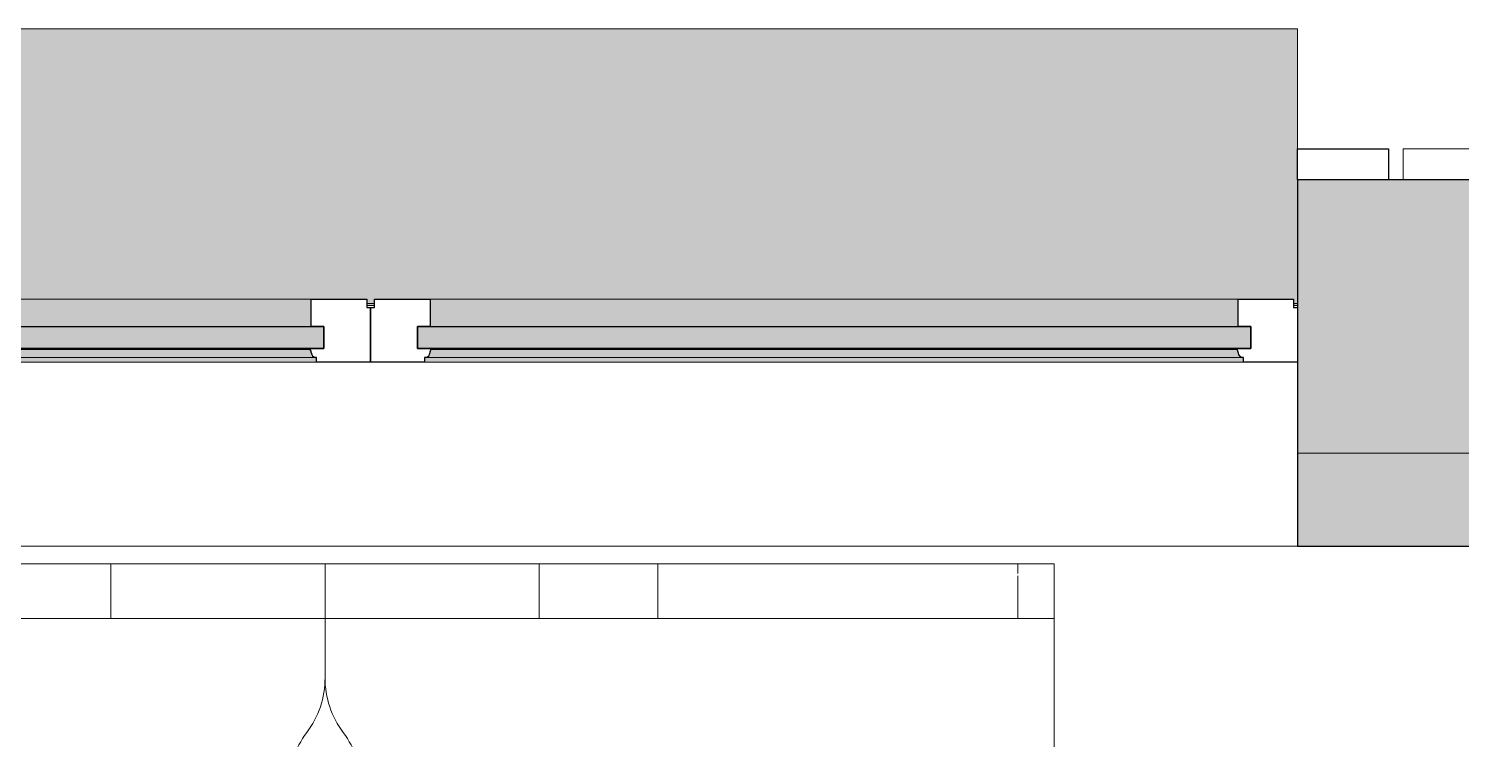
# Model space of a CAD drawing. Header units: millimetres. Extents: x 155927 to 295199, y -4084 to 97293.
# Drawn here: x 200926 to 202498, y 34034 to 34813 of the extents above; entities that cross this region are included whole.
import ezdxf

# ---------------------------------------------------------------- set-up
doc = ezdxf.new("R2010")
doc.units = ezdxf.units.MM
doc.header["$MEASUREMENT"] = 0
for name, color, linetype, lineweight in [('A-GLAZ', 7, 'CONTINUOUS', 9), ('A-GLAZ-CURT', 7, 'CONTINUOUS', 9), ('A-WALL', 7, 'CONTINUOUS', 9), ('A-WALL-PATT', 7, 'CONTINUOUS', 9), ('I-FURN', 8, 'CONTINUOUS', 9), ('I-WALL', 7, 'CONTINUOUS', 9)]:
    doc.layers.add(name, color=color, linetype=linetype, lineweight=lineweight)

msp = doc.modelspace()

# ---------------------------------------------------------------- hatches: boundary and pattern name
at = {"layer": 'A-GLAZ'}
for points in [[(202313.5, 34511.8), (202317.8, 34511.8), (202317.8, 34813.4), (200283.7, 34813.4), (200283.7, 34511.8), (200288, 34511.8), (200288, 34516.5), (201296.5, 34516.5), (201296.5, 34511.8), (201305.2, 34511.8), (201305.2, 34516.5), (202313.5, 34516.5)], [(201235.6, 34486.5), (201235.6, 34516.5), (200348.9, 34516.5), (200348.9, 34486.5), (200961.4, 34486.5)], [(202252.6, 34486.5), (202252.6, 34516.5), (201366, 34516.5), (201366, 34486.5), (202162.1, 34486.5)], [(201249.6, 34462.6), (201249.6, 34486.5), (200334.9, 34486.5), (200334.9, 34462.6), (200961.4, 34462.6)], [(202266.6, 34462.6), (202266.6, 34486.5), (201352.1, 34486.5), (201352.1, 34462.6), (202162.1, 34462.6)], [(201240.1, 34452.6), (201236.7, 34454.9), (201235.4, 34457.5), (200348.7, 34457.5), (200346.9, 34453.8), (200344.4, 34452.6), (201237.8, 34452.6)], [(201235.1, 34457.5), (201235.6, 34458.6), (201234.4, 34461.5), (200350.1, 34461.5), (200348.9, 34457.5), (200961.4, 34457.5)], [(201234.4, 34461.5), (201234.4, 34462.6), (200961.4, 34461.5)], [(202257.1, 34452.6), (202253.7, 34454.9), (202252.4, 34457.5), (201365.8, 34457.5), (201364, 34453.8), (201361.6, 34452.6), (202254.8, 34452.6)], [(202252.6, 34457.5), (202252.6, 34458.6), (202251.4, 34461.5), (201367.3, 34461.5), (201366, 34457.5), (201561.7, 34457.5), (202252.4, 34457.5)], [(202251.4, 34461.5), (202251.4, 34462.6), (202162.1, 34461.5)], [(201240.1, 34447.6), (201241.6, 34447.6), (201241.6, 34452.6), (200342.9, 34452.1), (200342.9, 34447.6), (201239.9, 34447.6)], [(202257.1, 34447.6), (202258.6, 34447.6), (202258.6, 34452.6), (201360, 34452.1), (201360, 34447.6), (202256.9, 34447.6)]]:
    msp.add_hatch(color=256, dxfattribs=at).paths.add_polyline_path(points, flags=0)
h = msp.add_hatch(color=256, dxfattribs=at)
h.paths.add_polyline_path([(202317.8, 34509.7), (202317.8, 34511.8), (202313.5, 34511.8), (202313.5, 34509.7)], flags=0)
h.paths.add_polyline_path([(201301.5, 34509.7), (201305.2, 34509.7), (201305.2, 34511.8), (201296.5, 34511.8), (201296.5, 34509.7)], flags=0)
h.paths.add_polyline_path([(200288, 34509.7), (200288, 34511.8), (200283.7, 34511.8), (200283.7, 34509.7)], flags=0)
at = {"layer": 'A-WALL-PATT'}
h = msp.add_hatch(color=256, dxfattribs=at)
h.paths.add_polyline_path([(231130.8, 34347.6), (231130.8, 34647.6), (229692.8, 34647.6), (229692.8, 34347.6), (230840.8, 34347.6)], flags=0)
h.paths.add_polyline_path([(220908.8, 34347.6), (220908.8, 34647.6), (202317.8, 34647.6), (202317.8, 34347.6), (220172.3, 34347.6)], flags=0)
h.paths.add_polyline_path([(200283.7, 34347.6), (200283.7, 34647.6), (197292.8, 34647.6), (197292.8, 34347.6), (199760.7, 34347.6)], flags=0)
h.paths.add_polyline_path([(194558.8, 34347.6), (194558.8, 34647.6), (192442.8, 34647.6), (192442.8, 34437.6), (192417.8, 34437.6), (192417.8, 34347.6), (193757.3, 34347.6)], flags=0)
h.paths.add_polyline_path([(190808.8, 34347.6), (190808.8, 34437.6), (190783.8, 34437.6), (190783.8, 34647.6), (187318, 34647.6), (187318, 34347.6), (190783.8, 34347.6)], flags=0)
h.paths.add_polyline_path([(185283.8, 34347.6), (185283.8, 34647.6), (166692.8, 34647.6), (166692.8, 34347.6), (184151.8, 34347.6)], flags=0)
h.paths.add_polyline_path([(157908.8, 34347.6), (157908.8, 34647.6), (156760.8, 34647.6), (156760.8, 34347.6), (157736.8, 34347.6)], flags=0)
h = msp.add_hatch(color=256, dxfattribs=at)
h.paths.add_polyline_path([(204125.4, 34245.6), (204125.4, 34347.6), (202317.8, 34347.6), (202317.8, 34245.6), (203362.8, 34245.6)], flags=0)
h.paths.add_polyline_path([(200283.7, 34245.6), (200283.7, 34347.6), (197592, 34347.6), (197592, 34245.6), (199760.7, 34245.6)], flags=0)

# ---------------------------------------------------------------- linework, layer by layer
at = {"layer": 'A-GLAZ'}
for p, q in [((202317.8, 34813.4), (200283.7, 34813.4)), ((202317.8, 34813.4), (202317.8, 34681.6)), ((200348.9, 34516.5), (201235.6, 34516.5)), ((201305.2, 34511.8), (201296.5, 34511.8)), ((201305.2, 34509.7), (201296.5, 34509.7)), ((201366, 34516.5), (202252.6, 34516.5)), ((202317.8, 34511.8), (202313.5, 34511.8)), ((202317.8, 34509.7), (202313.5, 34509.7)), ((200350.1, 34461.5), (201234.4, 34461.5)), ((201367.3, 34461.5), (202251.4, 34461.5)), ((201241.6, 34447.6), (200342.9, 34447.6)), ((200344.4, 34452.6), (201240.1, 34452.6)), ((201240.1, 34452.6), (201241.6, 34452.6)), ((201360, 34452.6), (201361.6, 34452.6)), ((202258.6, 34447.6), (201360, 34447.6)), ((201361.6, 34452.6), (202257.1, 34452.6)), ((202257.1, 34452.6), (202258.6, 34452.6))]:
    msp.add_line(p, q, dxfattribs=at)
at = {"layer": 'A-GLAZ', "lineweight": 30}
for p, q in [((202317.8, 34647.6), (202317.8, 34681.6)), ((202317.8, 34681.6), (202417.8, 34681.6)), ((202417.8, 34681.6), (202417.8, 34647.6)), ((201235.6, 34516.5), (201296.5, 34516.5)), ((201235.6, 34486.5), (201235.6, 34516.5)), ((201296.5, 34516.5), (201296.5, 34507.5)), ((201296.5, 34507.5), (201300.8, 34507.5)), ((201300.8, 34507.5), (201300.8, 34447.6)), ((201300.8, 34507.5), (201305.2, 34507.5)), ((201300.8, 34447.6), (201300.8, 34507.5)), ((201305.2, 34516.5), (201366, 34516.5)), ((201305.2, 34507.5), (201305.2, 34516.5)), ((201366, 34516.5), (201366, 34486.5)), ((202252.6, 34516.5), (202313.5, 34516.5)), ((202252.6, 34486.5), (202252.6, 34516.5)), ((202313.5, 34516.5), (202313.5, 34507.5)), ((202313.5, 34507.5), (202317.8, 34507.5)), ((200334.9, 34486.5), (201249.6, 34486.5)), ((201249.6, 34486.5), (201235.6, 34486.5)), ((201249.6, 34486.5), (201249.6, 34462.6)), ((201249.6, 34462.6), (201249.6, 34486.5)), ((201352.1, 34486.5), (202266.6, 34486.5)), ((201352.1, 34462.6), (201352.1, 34486.5)), ((201352.1, 34486.5), (201352.1, 34462.6)), ((201366, 34486.5), (201352.1, 34486.5)), ((202266.6, 34486.5), (202252.6, 34486.5)), ((202266.6, 34486.5), (202266.6, 34462.6)), ((202266.6, 34462.6), (202266.6, 34486.5)), ((201249.6, 34462.6), (200334.9, 34462.6)), ((201234.4, 34462.6), (201249.6, 34462.6)), ((201234.4, 34461.5), (201234.4, 34462.6)), ((202266.6, 34462.6), (201352.1, 34462.6)), ((201352.1, 34462.6), (201367.3, 34462.6)), ((201367.3, 34462.6), (201367.3, 34461.5)), ((202251.4, 34462.6), (202266.6, 34462.6)), ((202251.4, 34461.5), (202251.4, 34462.6)), ((201241.6, 34452.6), (201240.1, 34452.6)), ((201241.6, 34447.6), (201241.6, 34452.6)), ((201300.8, 34447.6), (201241.6, 34447.6)), ((201360, 34447.6), (201300.8, 34447.6)), ((201361.6, 34452.6), (201360, 34452.6)), ((201360, 34452.6), (201360, 34447.6)), ((202258.6, 34452.6), (202257.1, 34452.6)), ((202258.6, 34447.6), (202258.6, 34452.6)), ((202317.8, 34447.6), (202258.6, 34447.6))]:
    msp.add_line(p, q, dxfattribs=at)
for centre, radius, start, end in [((201228.5, 34457.1), 7.4, 3.4261, 36.5739), ((201241.2, 34457.8), 5.36, 183.4261, 258.0476), ((201360.5, 34457.8), 5.36, 281.9524, 356.5739), ((201373.2, 34457.1), 7.4, 143.4261, 176.5739), ((202245.5, 34457.1), 7.4, 3.4261, 36.5739), ((202258.2, 34457.8), 5.36, 183.4261, 258.0476)]:
    msp.add_arc(centre, radius, start, end, dxfattribs=at)
at = {"layer": 'A-GLAZ'}
for points in [[(201235.1, 34460.3), (201234.9, 34460.7), (201234.7, 34461.1), (201234.4, 34461.5)], [(201236.1, 34456.2), (201236, 34456.6), (201235.9, 34457.1), (201235.8, 34457.5)], [(201365.8, 34457.5), (201365.8, 34457.1), (201365.7, 34456.6), (201365.6, 34456.2)], [(201367.3, 34461.5), (201367, 34461.1), (201366.7, 34460.7), (201366.5, 34460.3)], [(202252.1, 34460.3), (202251.9, 34460.7), (202251.7, 34461.1), (202251.4, 34461.5)]]:
    msp.add_open_spline(points, degree=3, dxfattribs=at)
for points, knots in [([(202253.7, 34454.9), (202253.6, 34455.1), (202253.4, 34455.5), (202253, 34456.4), (202252.9, 34457.1), (202252.8, 34457.5)], [-0.4, -0.4, -0.4, -0.4, -0.3, -0.2, 0, 0, 0, 0]), ([(201240.1, 34452.6), (201239.6, 34452.7), (201239, 34452.9), (201238.2, 34453.4), (201237.8, 34453.7), (201237.6, 34453.8)], [-1, -1, -1, -1, -0.8, -0.7, -0.6, -0.6, -0.6, -0.6]), ([(201364, 34453.8), (201364, 34453.8), (201363.8, 34453.7), (201363.5, 34453.4), (201363.1, 34453.1), (201362.4, 34452.8), (201361.9, 34452.7), (201361.6, 34452.6)], [0.6, 0.6, 0.6, 0.6, 0.625, 0.7, 0.775, 0.85, 1, 1, 1, 1]), ([(202257.1, 34452.6), (202256.6, 34452.7), (202256, 34452.9), (202255.2, 34453.4), (202254.8, 34453.7), (202254.6, 34453.8)], [-1, -1, -1, -1, -0.8, -0.7, -0.6, -0.6, -0.6, -0.6])]:
    msp.add_open_spline(points, degree=3, knots=knots, dxfattribs=at)
at = {"layer": 'A-GLAZ-CURT', "lineweight": 20}
for p, q in [((203542.8, 34681.6), (202433.8, 34681.6)), ((202433.8, 34681.6), (202433.8, 34647.6)), ((202433.8, 34647.6), (203542.8, 34647.6))]:
    msp.add_line(p, q, dxfattribs=at)
at = {"layer": 'A-WALL', "lineweight": 30}
for p, q in [((220908.8, 34647.6), (202317.8, 34647.6)), ((202317.8, 34647.6), (202317.8, 34347.6))]:
    msp.add_line(p, q, dxfattribs=at)
at = {"layer": 'A-WALL'}
msp.add_line((202317.8, 34347.6), (204125.4, 34347.6), dxfattribs=at)
at = {"layer": 'I-FURN'}
for p, q in [((201250.8, 34226.1), (200450.8, 34226.1)), ((200450.8, 34226.1), (201250.8, 34226.1)), ((202010.8, 34226.1), (200490.8, 34226.1)), ((200885.5, 34226.1), (201015.8, 34226.1)), ((201015.8, 34226.1), (201485.8, 34226.1)), ((201015.8, 34226.1), (201015.8, 34166.1)), ((201015.8, 34226.1), (201015.8, 34166.1)), ((202050.8, 34226.1), (201250.8, 34226.1)), ((201250.8, 34226.1), (201250.8, 34101.1)), ((201250.8, 34101.1), (201250.8, 34226.1)), ((201250.8, 34226.1), (202050.8, 34226.1)), ((201250.8, 34101.1), (201250.8, 34226.1)), ((201250.8, 34226.1), (201250.8, 34101.1)), ((201485.8, 34226.1), (201615.8, 34226.1)), ((201485.8, 34226.1), (201485.8, 34166.1)), ((201485.8, 34226.1), (201485.8, 34166.1)), ((201615.8, 34226.1), (202050.8, 34226.1)), ((201615.8, 34226.1), (201615.8, 34166.1)), ((201615.8, 34226.1), (201615.8, 34166.1)), ((202050.8, 34226.1), (202010.8, 34226.1)), ((202010.8, 34226.1), (202010.8, 34215.6)), ((202010.8, 34226.1), (202010.8, 34215.6)), ((202050.8, 32826.1), (202050.8, 34226.1)), ((202050.8, 34226.1), (202050.8, 32826.1)), ((202050.8, 34166.1), (202050.8, 34226.1)), ((202050.8, 34226.1), (202050.8, 34166.1)), ((202010.8, 34213.2), (202010.8, 34166.1)), ((202010.8, 34213.2), (202010.8, 34166.1)), ((200490.8, 34166.1), (202010.8, 34166.1)), ((201015.8, 34166.1), (200885.5, 34166.1)), ((201485.8, 34166.1), (201015.8, 34166.1)), ((201615.8, 34166.1), (201485.8, 34166.1)), ((202050.8, 34166.1), (201615.8, 34166.1)), ((202011.4, 34166.1), (202050.8, 34166.1))]:
    msp.add_line(p, q, dxfattribs=at)
for centre, start, end in [((201150.8, 34101.1), 323.1301, 0), ((201150.8, 34101.1), 323.1301, 0), ((201350.8, 34101.1), 180, 216.8699), ((201350.8, 34101.1), 180, 216.8699), ((201310.8, 33981.1), 143.1301, 180), ((201310.8, 33981.1), 143.1301, 180), ((201190.8, 33981.1), 0, 36.8699), ((201190.8, 33981.1), 0, 36.8699)]:
    msp.add_arc(centre, 100, start, end, dxfattribs=at)
at = {"layer": 'I-WALL'}
for p, q in [((204125.4, 34347.6), (202317.8, 34347.6)), ((202317.8, 34245.6), (200283.7, 34245.6))]:
    msp.add_line(p, q, dxfattribs=at)
at = {"layer": 'I-WALL', "lineweight": 30}
for p, q in [((202317.8, 34347.6), (202317.8, 34245.6)), ((202317.8, 34245.6), (204125.4, 34245.6))]:
    msp.add_line(p, q, dxfattribs=at)

doc.saveas('drawing.dxf')
